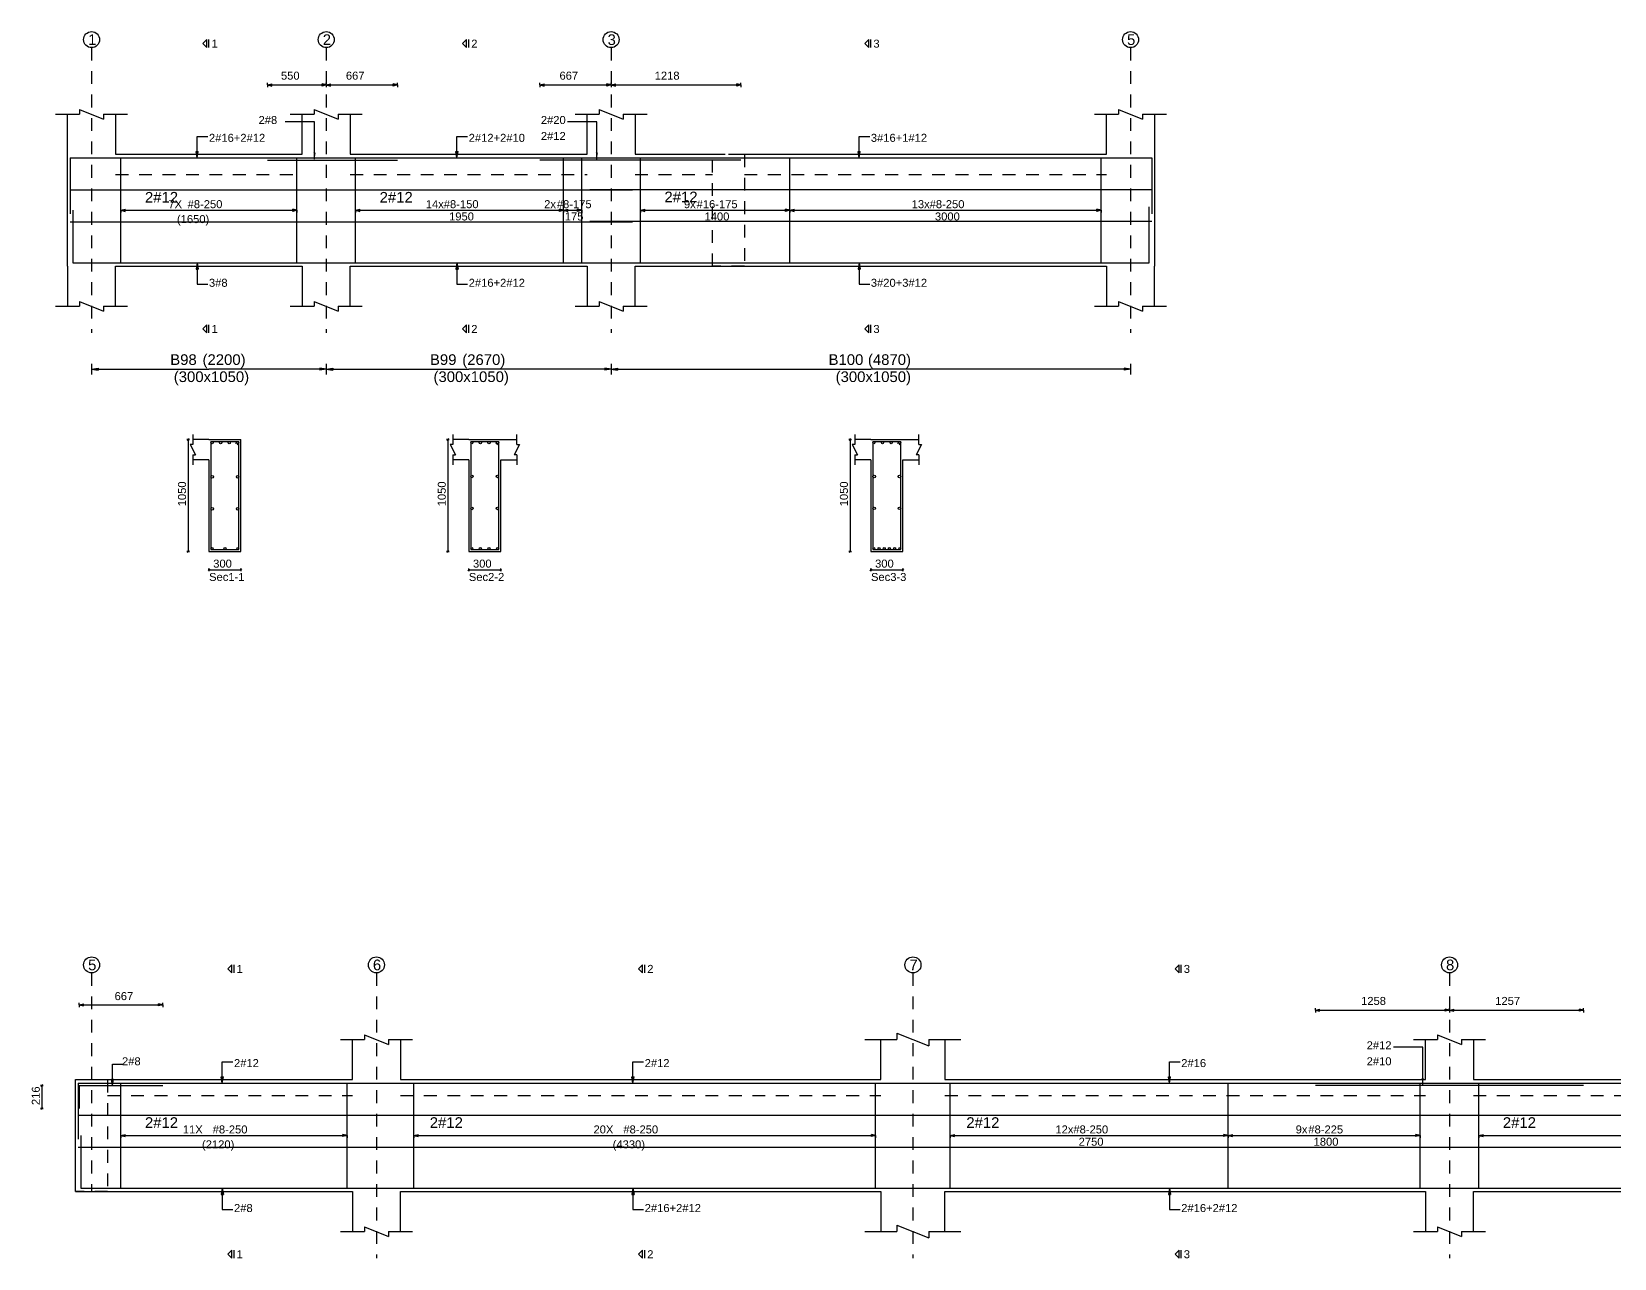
# Model space of a CAD drawing. Extents: x 0 to 98, y 3 to 248.
# Drawn here: x 39.62 to 54.46, y 123.43 to 134.93 of the extents above; entities that cross this region are included whole.
import ezdxf

# ---------------------------------------------------------------- set-up
doc = ezdxf.new("R2010")
doc.units = 0
doc.linetypes.add('ACAD_ISO02W100', pattern=[15, 12, -3])
for name, color, linetype in [('Axisline', 1, 'CONTINUOUS'), ('Axisline_Name', 2, 'CONTINUOUS'), ('Beam_bottombarlabeling', 2, 'CONTINUOUS'), ('Beam_Cross_Label', 4, 'CONTINUOUS'), ('Beam_CrossSection', 2, 'CONTINUOUS'), ('Beam_Dimensions_LS', 3, 'CONTINUOUS'), ('Beam_NameLS', 6, 'CONTINUOUS'), ('Beam_topbarsLabeling', 2, 'CONTINUOUS'), ('dim_all', 7, 'CONTINUOUS'), ('Extra_Topsteel_Labeling', 2, 'CONTINUOUS'), ('Extrabars', 7, 'CONTINUOUS'), ('Longsection', 2, 'CONTINUOUS'), ('main_botbars', 4, 'CONTINUOUS'), ('main_topbars', 4, 'CONTINUOUS'), ('SecondaryBeam', 2, 'CONTINUOUS'), ('SectionLine', 4, 'CONTINUOUS'), ('Sidefacebar', 140, 'CONTINUOUS'), ('Slabline', 253, 'CONTINUOUS'), ('span_dim', 7, 'CONTINUOUS'), ('spanline', 7, 'CONTINUOUS'), ('Stirrup_bar', 1, 'CONTINUOUS'), ('Stirrup_Dia_Spacing', 2, 'CONTINUOUS'), ('Stirrup_Length', 7, 'CONTINUOUS'), ('Stirrup_Numbers', 2, 'CONTINUOUS')]:
    doc.layers.add(name, color=color, linetype=linetype)
doc.styles.add('STRUDS_Arial', font='ARIAL.TTF', dxfattribs={"height": 0.04})

msp = doc.modelspace()

# ---------------------------------------------------------------- linework, layer by layer
at = {"layer": 'Axisline', "linetype": 'ACAD_ISO02W100', "ltscale": 0.01}
for p, q in [((40.18, 134.78), (40.18, 132.105)), ((42.38, 134.78), (42.38, 132.105)), ((45.05, 134.78), (45.05, 132.105)), ((49.92, 134.78), (49.92, 132.105)), ((40.18, 126.105), (40.18, 124.055)), ((42.85, 126.105), (42.85, 123.43)), ((47.88, 126.105), (47.88, 123.43)), ((52.91, 126.105), (52.91, 123.43))]:
    msp.add_line(p, q, dxfattribs=at)
at = {"layer": 'Axisline'}
for centre in [(40.18, 134.855), (42.38, 134.855), (45.05, 134.855), (49.92, 134.855), (40.18, 126.18), (42.85, 126.18), (47.88, 126.18), (52.91, 126.18)]:
    msp.add_circle(centre, 0.075, dxfattribs=at)
at = {"layer": 'Beam_bottombarlabeling'}
for p, q in [((41.17, 132.763), (41.16, 132.703)), ((41.16, 132.703), (41.18, 132.703)), ((41.17, 132.763), (41.17, 132.563)), ((41.17, 132.763), (41.18, 132.703)), ((43.605, 132.763), (43.595, 132.703)), ((43.595, 132.703), (43.615, 132.703)), ((43.605, 132.763), (43.605, 132.563)), ((43.605, 132.763), (43.615, 132.703)), ((47.375, 132.763), (47.365, 132.703)), ((47.365, 132.703), (47.385, 132.703)), ((47.375, 132.763), (47.375, 132.563)), ((47.375, 132.763), (47.385, 132.703)), ((41.17, 132.563), (41.27, 132.563)), ((43.605, 132.563), (43.705, 132.563)), ((47.375, 132.563), (47.475, 132.563)), ((41.405, 124.088), (41.395, 124.028)), ((41.405, 124.088), (41.405, 123.888)), ((41.405, 124.088), (41.415, 124.028)), ((45.255, 124.088), (45.245, 124.028)), ((45.255, 124.088), (45.255, 123.888)), ((45.255, 124.088), (45.265, 124.028)), ((50.285, 124.088), (50.275, 124.028)), ((50.285, 124.088), (50.285, 123.888)), ((50.285, 124.088), (50.295, 124.028)), ((41.395, 124.028), (41.415, 124.028)), ((45.245, 124.028), (45.265, 124.028)), ((50.275, 124.028), (50.295, 124.028)), ((41.405, 123.888), (41.505, 123.888)), ((45.255, 123.888), (45.355, 123.888)), ((50.285, 123.888), (50.385, 123.888))]:
    msp.add_line(p, q, dxfattribs=at)
for points in [[(41.17, 132.763), (41.16, 132.703), (41.17, 132.763), (41.18, 132.703)], [(43.605, 132.763), (43.595, 132.703), (43.605, 132.763), (43.615, 132.703)], [(47.375, 132.763), (47.365, 132.703), (47.375, 132.763), (47.385, 132.703)], [(41.405, 124.088), (41.395, 124.028), (41.405, 124.088), (41.415, 124.028)], [(45.255, 124.088), (45.245, 124.028), (45.255, 124.088), (45.265, 124.028)], [(50.285, 124.088), (50.275, 124.028), (50.285, 124.088), (50.295, 124.028)]]:
    msp.add_solid(points, dxfattribs=at)
at = {"layer": 'Beam_CrossSection'}
for p, q in [((41.13, 131.058), (41.105, 131.058)), ((41.105, 131.058), (41.155, 130.963)), ((41.13, 131.153), (41.13, 131.058)), ((41.28, 131.105), (41.13, 131.105)), ((41.28, 131.105), (41.58, 131.105)), ((41.28, 131.105), (41.28, 131.105)), ((41.58, 130.055), (41.58, 131.105)), ((41.58, 131.105), (41.58, 131.105)), ((43.565, 131.058), (43.54, 131.058)), ((43.54, 131.058), (43.59, 130.963)), ((43.565, 131.153), (43.565, 131.058)), ((43.715, 131.105), (43.565, 131.105)), ((43.715, 131.105), (44.015, 131.105)), ((43.715, 131.105), (43.715, 131.105)), ((44.015, 131.105), (44.015, 131.105)), ((44.015, 131.105), (44.165, 131.105)), ((44.19, 131.058), (44.14, 130.963)), ((44.165, 131.058), (44.165, 131.153)), ((44.165, 131.058), (44.19, 131.058)), ((47.335, 131.058), (47.31, 131.058)), ((47.31, 131.058), (47.36, 130.963)), ((47.335, 131.153), (47.335, 131.058)), ((47.485, 131.105), (47.335, 131.105)), ((47.485, 131.105), (47.785, 131.105)), ((47.485, 131.105), (47.485, 131.105)), ((47.785, 131.105), (47.785, 131.105)), ((47.785, 131.105), (47.935, 131.105)), ((47.96, 131.058), (47.91, 130.963)), ((47.935, 131.058), (47.935, 131.153)), ((47.935, 131.058), (47.96, 131.058)), ((41.13, 130.963), (41.13, 130.868)), ((41.13, 130.963), (41.155, 130.963)), ((41.28, 130.915), (41.13, 130.915)), ((41.28, 130.915), (41.28, 130.055)), ((43.565, 130.963), (43.565, 130.868)), ((43.565, 130.963), (43.59, 130.963)), ((43.715, 130.915), (43.565, 130.915)), ((43.715, 130.915), (43.715, 130.055)), ((44.015, 130.055), (44.015, 130.915)), ((44.015, 130.915), (44.165, 130.915)), ((44.165, 130.963), (44.14, 130.963)), ((44.165, 130.963), (44.165, 130.868)), ((47.335, 130.963), (47.335, 130.868)), ((47.335, 130.963), (47.36, 130.963)), ((47.485, 130.915), (47.335, 130.915)), ((47.485, 130.915), (47.485, 130.055)), ((47.785, 130.055), (47.785, 130.915)), ((47.785, 130.915), (47.935, 130.915)), ((47.935, 130.963), (47.91, 130.963)), ((47.935, 130.963), (47.935, 130.868)), ((41.28, 130.055), (41.58, 130.055)), ((43.715, 130.055), (44.015, 130.055)), ((47.485, 130.055), (47.785, 130.055))]:
    msp.add_line(p, q, dxfattribs=at)
at = {"layer": 'Beam_topbarsLabeling'}
for p, q in [((41.17, 133.747), (41.17, 133.947)), ((41.17, 133.947), (41.27, 133.947)), ((43.605, 133.747), (43.605, 133.947)), ((43.605, 133.947), (43.705, 133.947)), ((47.375, 133.747), (47.375, 133.947)), ((47.375, 133.947), (47.475, 133.947)), ((41.17, 133.747), (41.16, 133.807)), ((41.16, 133.807), (41.18, 133.807)), ((41.17, 133.747), (41.18, 133.807)), ((41.17, 133.807), (41.175, 133.807)), ((43.605, 133.747), (43.595, 133.807)), ((43.595, 133.807), (43.615, 133.807)), ((43.605, 133.747), (43.615, 133.807)), ((43.605, 133.807), (43.61, 133.807)), ((47.375, 133.747), (47.365, 133.807)), ((47.365, 133.807), (47.385, 133.807)), ((47.375, 133.747), (47.385, 133.807)), ((47.375, 133.807), (47.38, 133.807)), ((41.405, 125.072), (41.405, 125.272)), ((41.405, 125.272), (41.505, 125.272)), ((45.255, 125.072), (45.255, 125.272)), ((45.255, 125.272), (45.355, 125.272)), ((50.285, 125.072), (50.285, 125.272)), ((50.285, 125.272), (50.385, 125.272)), ((41.405, 125.072), (41.395, 125.132)), ((41.395, 125.132), (41.415, 125.132)), ((41.405, 125.072), (41.415, 125.132)), ((41.405, 125.132), (41.41, 125.132)), ((45.255, 125.072), (45.245, 125.132)), ((45.245, 125.132), (45.265, 125.132)), ((45.255, 125.072), (45.265, 125.132)), ((45.255, 125.132), (45.26, 125.132)), ((50.285, 125.072), (50.275, 125.132)), ((50.275, 125.132), (50.295, 125.132)), ((50.285, 125.072), (50.295, 125.132)), ((50.285, 125.132), (50.29, 125.132))]:
    msp.add_line(p, q, dxfattribs=at)
for points in [[(41.17, 133.747), (41.16, 133.807), (41.17, 133.747), (41.18, 133.807)], [(43.605, 133.747), (43.595, 133.807), (43.605, 133.747), (43.615, 133.807)], [(47.375, 133.747), (47.365, 133.807), (47.375, 133.747), (47.385, 133.807)], [(41.405, 125.072), (41.395, 125.132), (41.405, 125.072), (41.415, 125.132)], [(45.255, 125.072), (45.245, 125.132), (45.255, 125.072), (45.265, 125.132)], [(50.285, 125.072), (50.275, 125.132), (50.285, 125.072), (50.295, 125.132)]]:
    msp.add_solid(points, dxfattribs=at)
at = {"layer": 'dim_all'}
for p, q in [((41.83, 134.43), (41.83, 134.45)), ((41.83, 134.43), (41.83, 134.443)), ((41.83, 134.43), (41.83, 134.443)), ((41.83, 134.43), (41.87, 134.44)), ((41.83, 134.43), (41.83, 134.41)), ((41.83, 134.43), (41.87, 134.42)), ((41.83, 134.43), (41.83, 134.418)), ((41.83, 134.43), (41.83, 134.418)), ((41.83, 134.43), (43.0475, 134.43)), ((41.87, 134.42), (41.87, 134.44)), ((42.38, 134.43), (42.34, 134.44)), ((42.34, 134.42), (42.34, 134.44)), ((42.38, 134.43), (42.34, 134.44)), ((42.34, 134.42), (42.34, 134.44)), ((42.38, 134.43), (42.34, 134.42)), ((42.38, 134.43), (42.34, 134.42)), ((42.38, 134.43), (42.38, 134.45)), ((42.38, 134.43), (42.38, 134.45)), ((42.38, 134.43), (42.38, 134.45)), ((42.38, 134.43), (42.38, 134.45)), ((42.38, 134.43), (42.38, 134.443)), ((42.38, 134.43), (42.38, 134.443)), ((42.38, 134.43), (42.38, 134.443)), ((42.38, 134.43), (42.38, 134.443)), ((42.38, 134.43), (42.42, 134.44)), ((42.38, 134.43), (42.42, 134.44)), ((42.38, 134.43), (42.38, 134.41)), ((42.38, 134.43), (42.42, 134.42)), ((42.38, 134.43), (42.38, 134.41)), ((42.38, 134.43), (42.38, 134.418)), ((42.38, 134.43), (42.38, 134.418)), ((42.38, 134.43), (42.38, 134.418)), ((42.38, 134.43), (42.38, 134.418)), ((42.38, 134.43), (42.38, 134.43)), ((42.38, 134.43), (42.38, 134.41)), ((42.38, 134.43), (42.42, 134.42)), ((42.38, 134.43), (42.38, 134.41)), ((42.42, 134.42), (42.42, 134.44)), ((42.42, 134.42), (42.42, 134.44)), ((43.0475, 134.43), (43.0075, 134.44)), ((43.0075, 134.42), (43.0075, 134.44)), ((43.0475, 134.43), (43.0075, 134.42)), ((43.0475, 134.43), (43.0475, 134.45)), ((43.0475, 134.43), (43.0475, 134.443)), ((43.0475, 134.43), (43.0475, 134.443)), ((43.0475, 134.43), (43.0475, 134.41)), ((43.0475, 134.43), (43.0475, 134.418)), ((43.0475, 134.43), (43.0475, 134.418)), ((44.3825, 134.43), (44.3825, 134.45)), ((44.3825, 134.43), (44.3825, 134.45)), ((44.3825, 134.43), (44.3825, 134.443)), ((44.3825, 134.43), (44.3825, 134.443)), ((44.3825, 134.43), (44.3825, 134.443)), ((44.3825, 134.43), (44.3825, 134.443)), ((44.3825, 134.43), (44.4225, 134.44)), ((44.3825, 134.43), (44.4225, 134.44)), ((44.3825, 134.43), (44.3825, 134.41)), ((44.3825, 134.43), (44.4225, 134.42)), ((44.3825, 134.43), (44.3825, 134.418)), ((44.3825, 134.43), (44.3825, 134.418)), ((44.3825, 134.43), (46.2675, 134.43)), ((44.3825, 134.43), (44.3825, 134.41)), ((44.3825, 134.43), (44.4225, 134.42)), ((44.3825, 134.43), (44.3825, 134.418)), ((44.3825, 134.43), (44.3825, 134.418)), ((44.3825, 134.43), (46.2675, 134.43)), ((44.4225, 134.42), (44.4225, 134.44)), ((44.4225, 134.42), (44.4225, 134.44)), ((45.05, 134.43), (45.01, 134.44)), ((45.01, 134.42), (45.01, 134.44)), ((45.05, 134.43), (45.01, 134.44)), ((45.01, 134.42), (45.01, 134.44)), ((45.05, 134.43), (45.01, 134.44)), ((45.01, 134.42), (45.01, 134.44)), ((45.05, 134.43), (45.01, 134.44)), ((45.01, 134.42), (45.01, 134.44)), ((45.05, 134.43), (45.01, 134.42)), ((45.05, 134.43), (45.01, 134.42)), ((45.05, 134.43), (45.01, 134.42)), ((45.05, 134.43), (45.01, 134.42)), ((45.05, 134.43), (45.05, 134.45)), ((45.05, 134.43), (45.05, 134.45)), ((45.05, 134.43), (45.05, 134.45)), ((45.05, 134.43), (45.05, 134.45)), ((45.05, 134.43), (45.05, 134.45)), ((45.05, 134.43), (45.05, 134.45)), ((45.05, 134.43), (45.05, 134.45)), ((45.05, 134.43), (45.05, 134.45)), ((45.05, 134.43), (45.05, 134.443)), ((45.05, 134.43), (45.05, 134.443)), ((45.05, 134.43), (45.05, 134.443)), ((45.05, 134.43), (45.05, 134.443)), ((45.05, 134.43), (45.05, 134.443)), ((45.05, 134.43), (45.05, 134.443)), ((45.05, 134.43), (45.05, 134.443)), ((45.05, 134.43), (45.05, 134.443)), ((45.05, 134.43), (45.09, 134.44)), ((45.05, 134.43), (45.09, 134.44)), ((45.05, 134.43), (45.09, 134.44)), ((45.05, 134.43), (45.09, 134.44)), ((45.05, 134.43), (45.05, 134.41)), ((45.05, 134.43), (45.09, 134.42)), ((45.05, 134.43), (45.05, 134.41)), ((45.05, 134.43), (45.05, 134.418)), ((45.05, 134.43), (45.05, 134.418)), ((45.05, 134.43), (45.05, 134.418)), ((45.05, 134.43), (45.05, 134.418)), ((45.05, 134.43), (45.05, 134.43)), ((45.05, 134.43), (45.05, 134.41)), ((45.05, 134.43), (45.09, 134.42)), ((45.05, 134.43), (45.05, 134.41)), ((45.05, 134.43), (45.05, 134.41)), ((45.05, 134.43), (45.09, 134.42)), ((45.05, 134.43), (45.05, 134.41)), ((45.05, 134.43), (45.05, 134.418)), ((45.05, 134.43), (45.05, 134.418)), ((45.05, 134.43), (45.05, 134.418)), ((45.05, 134.43), (45.05, 134.418)), ((45.05, 134.43), (45.05, 134.43)), ((45.05, 134.43), (45.05, 134.41)), ((45.05, 134.43), (45.09, 134.42)), ((45.05, 134.43), (45.05, 134.41)), ((45.09, 134.42), (45.09, 134.44)), ((45.09, 134.42), (45.09, 134.44)), ((45.09, 134.42), (45.09, 134.44)), ((45.09, 134.42), (45.09, 134.44)), ((46.2675, 134.43), (46.2275, 134.44)), ((46.2275, 134.42), (46.2275, 134.44)), ((46.2675, 134.43), (46.2275, 134.44)), ((46.2275, 134.42), (46.2275, 134.44)), ((46.2675, 134.43), (46.2275, 134.42)), ((46.2675, 134.43), (46.2275, 134.42)), ((46.2675, 134.43), (46.2675, 134.45)), ((46.2675, 134.43), (46.2675, 134.45)), ((46.2675, 134.43), (46.2675, 134.443)), ((46.2675, 134.43), (46.2675, 134.443)), ((46.2675, 134.43), (46.2675, 134.443)), ((46.2675, 134.43), (46.2675, 134.443)), ((46.2675, 134.43), (46.2675, 134.41)), ((46.2675, 134.43), (46.2675, 134.418)), ((46.2675, 134.43), (46.2675, 134.418)), ((46.2675, 134.43), (46.2675, 134.41)), ((46.2675, 134.43), (46.2675, 134.418)), ((46.2675, 134.43), (46.2675, 134.418)), ((41.085, 131.105), (41.0725, 131.105)), ((41.085, 131.105), (41.0762, 131.096)), ((41.085, 131.105), (41.0939, 131.114)), ((41.085, 131.105), (41.0975, 131.105)), ((41.085, 131.105), (41.085, 130.055)), ((43.52, 131.105), (43.5075, 131.105)), ((43.52, 131.105), (43.5112, 131.096)), ((43.52, 131.105), (43.5289, 131.114)), ((43.52, 131.105), (43.5325, 131.105)), ((43.52, 131.105), (43.52, 130.055)), ((47.29, 131.105), (47.2775, 131.105)), ((47.29, 131.105), (47.2812, 131.096)), ((47.29, 131.105), (47.2989, 131.114)), ((47.29, 131.105), (47.3025, 131.105)), ((47.29, 131.105), (47.29, 130.055)), ((41.085, 130.055), (41.0725, 130.055)), ((41.085, 130.055), (41.0762, 130.046)), ((41.085, 130.055), (41.0939, 130.064)), ((41.085, 130.055), (41.0975, 130.055)), ((43.52, 130.055), (43.5075, 130.055)), ((43.52, 130.055), (43.5112, 130.046)), ((43.52, 130.055), (43.5289, 130.064)), ((43.52, 130.055), (43.5325, 130.055)), ((47.29, 130.055), (47.2775, 130.055)), ((47.29, 130.055), (47.2812, 130.046)), ((47.29, 130.055), (47.2989, 130.064)), ((47.29, 130.055), (47.3025, 130.055)), ((41.28, 129.885), (41.2712, 129.876)), ((41.28, 129.885), (41.28, 129.898)), ((41.28, 129.885), (41.2889, 129.894)), ((41.28, 129.885), (41.28, 129.873)), ((41.28, 129.885), (41.58, 129.885)), ((41.58, 129.885), (41.5712, 129.876)), ((41.58, 129.885), (41.58, 129.898)), ((41.58, 129.885), (41.5889, 129.894)), ((41.58, 129.885), (41.58, 129.873)), ((43.715, 129.885), (43.7062, 129.876)), ((43.715, 129.885), (43.715, 129.898)), ((43.715, 129.885), (43.7239, 129.894)), ((43.715, 129.885), (43.715, 129.873)), ((43.715, 129.885), (44.015, 129.885)), ((44.015, 129.885), (44.0062, 129.876)), ((44.015, 129.885), (44.015, 129.898)), ((44.015, 129.885), (44.0238, 129.894)), ((44.015, 129.885), (44.015, 129.873)), ((47.485, 129.885), (47.4762, 129.876)), ((47.485, 129.885), (47.485, 129.898)), ((47.485, 129.885), (47.4939, 129.894)), ((47.485, 129.885), (47.485, 129.873)), ((47.485, 129.885), (47.785, 129.885)), ((47.785, 129.885), (47.7762, 129.876)), ((47.785, 129.885), (47.785, 129.898)), ((47.785, 129.885), (47.7938, 129.894)), ((47.785, 129.885), (47.785, 129.873)), ((40.063, 125.805), (40.063, 125.825)), ((40.8475, 125.805), (40.8475, 125.825)), ((40.063, 125.805), (40.063, 125.818)), ((40.063, 125.805), (40.063, 125.818)), ((40.063, 125.805), (40.103, 125.815)), ((40.063, 125.805), (40.063, 125.785)), ((40.063, 125.805), (40.103, 125.795)), ((40.063, 125.805), (40.063, 125.793)), ((40.063, 125.805), (40.063, 125.793)), ((40.063, 125.805), (40.8475, 125.805)), ((40.103, 125.795), (40.103, 125.815)), ((40.8475, 125.805), (40.8075, 125.815)), ((40.8075, 125.795), (40.8075, 125.815)), ((40.8475, 125.805), (40.8075, 125.795)), ((40.8475, 125.805), (40.8475, 125.818)), ((40.8475, 125.805), (40.8475, 125.818)), ((40.8475, 125.805), (40.8475, 125.785)), ((40.8475, 125.805), (40.8475, 125.793)), ((40.8475, 125.805), (40.8475, 125.793)), ((51.6525, 125.755), (51.6525, 125.775)), ((51.6525, 125.755), (51.6525, 125.775)), ((51.6525, 125.755), (51.6525, 125.768)), ((51.6525, 125.755), (51.6525, 125.768)), ((51.6525, 125.755), (51.6525, 125.768)), ((51.6525, 125.755), (51.6525, 125.768)), ((51.6525, 125.755), (51.6925, 125.765)), ((51.6525, 125.755), (51.6925, 125.765)), ((51.6525, 125.755), (51.6525, 125.735)), ((51.6525, 125.755), (51.6925, 125.745)), ((51.6525, 125.755), (51.6525, 125.743)), ((51.6525, 125.755), (51.6525, 125.743)), ((51.6525, 125.755), (54.1675, 125.755)), ((51.6525, 125.755), (51.6525, 125.735)), ((51.6525, 125.755), (51.6925, 125.745)), ((51.6525, 125.755), (51.6525, 125.743)), ((51.6525, 125.755), (51.6525, 125.743)), ((51.6525, 125.755), (54.1675, 125.755)), ((51.6925, 125.745), (51.6925, 125.765)), ((51.6925, 125.745), (51.6925, 125.765)), ((52.91, 125.755), (52.87, 125.765)), ((52.87, 125.745), (52.87, 125.765)), ((52.91, 125.755), (52.87, 125.765)), ((52.87, 125.745), (52.87, 125.765)), ((52.91, 125.755), (52.87, 125.765)), ((52.87, 125.745), (52.87, 125.765)), ((52.91, 125.755), (52.87, 125.765)), ((52.87, 125.745), (52.87, 125.765)), ((52.91, 125.755), (52.87, 125.745)), ((52.91, 125.755), (52.87, 125.745)), ((52.91, 125.755), (52.87, 125.745)), ((52.91, 125.755), (52.87, 125.745)), ((52.91, 125.755), (52.91, 125.775)), ((52.91, 125.755), (52.91, 125.775)), ((52.91, 125.755), (52.91, 125.775)), ((52.91, 125.755), (52.91, 125.775)), ((52.91, 125.755), (52.91, 125.775)), ((52.91, 125.755), (52.91, 125.775)), ((52.91, 125.755), (52.91, 125.775)), ((52.91, 125.755), (52.91, 125.775)), ((52.91, 125.755), (52.91, 125.768)), ((52.91, 125.755), (52.91, 125.768)), ((52.91, 125.755), (52.91, 125.768)), ((52.91, 125.755), (52.91, 125.768)), ((52.91, 125.755), (52.91, 125.768)), ((52.91, 125.755), (52.91, 125.768)), ((52.91, 125.755), (52.91, 125.768)), ((52.91, 125.755), (52.91, 125.768)), ((52.91, 125.755), (52.95, 125.765)), ((52.91, 125.755), (52.95, 125.765)), ((52.91, 125.755), (52.95, 125.765)), ((52.91, 125.755), (52.95, 125.765)), ((52.91, 125.755), (52.91, 125.735)), ((52.91, 125.755), (52.95, 125.745)), ((52.91, 125.755), (52.91, 125.735)), ((52.91, 125.755), (52.91, 125.743)), ((52.91, 125.755), (52.91, 125.743)), ((52.91, 125.755), (52.91, 125.743)), ((52.91, 125.755), (52.91, 125.743)), ((52.91, 125.755), (52.91, 125.755)), ((52.91, 125.755), (52.91, 125.735)), ((52.91, 125.755), (52.95, 125.745)), ((52.91, 125.755), (52.91, 125.735)), ((52.91, 125.755), (52.91, 125.735)), ((52.91, 125.755), (52.95, 125.745)), ((52.91, 125.755), (52.91, 125.735)), ((52.91, 125.755), (52.91, 125.743)), ((52.91, 125.755), (52.91, 125.743)), ((52.91, 125.755), (52.91, 125.743)), ((52.91, 125.755), (52.91, 125.743)), ((52.91, 125.755), (52.91, 125.755)), ((52.91, 125.755), (52.91, 125.735)), ((52.91, 125.755), (52.95, 125.745)), ((52.91, 125.755), (52.91, 125.735)), ((52.95, 125.745), (52.95, 125.765)), ((52.95, 125.745), (52.95, 125.765)), ((52.95, 125.745), (52.95, 125.765)), ((52.95, 125.745), (52.95, 125.765)), ((54.1675, 125.755), (54.1275, 125.765)), ((54.1275, 125.745), (54.1275, 125.765)), ((54.1675, 125.755), (54.1275, 125.765)), ((54.1275, 125.745), (54.1275, 125.765)), ((54.1675, 125.755), (54.1275, 125.745)), ((54.1675, 125.755), (54.1275, 125.745)), ((54.1675, 125.755), (54.1675, 125.775)), ((54.1675, 125.755), (54.1675, 125.775)), ((54.1675, 125.755), (54.1675, 125.768)), ((54.1675, 125.755), (54.1675, 125.768)), ((54.1675, 125.755), (54.1675, 125.768)), ((54.1675, 125.755), (54.1675, 125.768)), ((54.1675, 125.755), (54.1675, 125.735)), ((54.1675, 125.755), (54.1675, 125.743)), ((54.1675, 125.755), (54.1675, 125.743)), ((54.1675, 125.755), (54.1675, 125.735)), ((54.1675, 125.755), (54.1675, 125.743)), ((54.1675, 125.755), (54.1675, 125.743)), ((39.714, 125.05), (39.7015, 125.05)), ((39.714, 125.05), (39.7015, 125.05)), ((39.714, 125.05), (39.7052, 125.041)), ((39.714, 125.05), (39.7052, 125.041)), ((39.714, 125.05), (39.7229, 125.058)), ((39.714, 125.05), (39.7229, 125.058)), ((39.714, 125.05), (39.7265, 125.05)), ((39.714, 125.05), (39.714, 124.833)), ((39.714, 125.05), (39.7265, 125.05)), ((39.714, 125.05), (39.714, 124.833)), ((39.714, 124.833), (39.7015, 124.833)), ((39.714, 124.833), (39.7015, 124.833)), ((39.714, 124.833), (39.7052, 124.824)), ((39.714, 124.833), (39.7052, 124.824)), ((39.714, 124.833), (39.7229, 124.842)), ((39.714, 124.833), (39.7229, 124.842)), ((39.714, 124.833), (39.7265, 124.833)), ((39.714, 124.833), (39.7265, 124.833))]:
    msp.add_line(p, q, dxfattribs=at)
for points in [[(41.83, 134.43), (41.87, 134.44), (41.83, 134.43), (41.87, 134.42)], [(42.38, 134.43), (42.34, 134.44), (42.38, 134.43), (42.34, 134.42)], [(42.38, 134.43), (42.34, 134.44), (42.38, 134.43), (42.34, 134.42)], [(42.38, 134.43), (42.42, 134.44), (42.38, 134.43), (42.42, 134.42)], [(42.38, 134.43), (42.42, 134.44), (42.38, 134.43), (42.42, 134.42)], [(43.0475, 134.43), (43.0075, 134.44), (43.0475, 134.43), (43.0075, 134.42)], [(44.3825, 134.43), (44.4225, 134.44), (44.3825, 134.43), (44.4225, 134.42)], [(44.3825, 134.43), (44.4225, 134.44), (44.3825, 134.43), (44.4225, 134.42)], [(45.05, 134.43), (45.01, 134.44), (45.05, 134.43), (45.01, 134.42)], [(45.05, 134.43), (45.01, 134.44), (45.05, 134.43), (45.01, 134.42)], [(45.05, 134.43), (45.01, 134.44), (45.05, 134.43), (45.01, 134.42)], [(45.05, 134.43), (45.01, 134.44), (45.05, 134.43), (45.01, 134.42)], [(45.05, 134.43), (45.09, 134.44), (45.05, 134.43), (45.09, 134.42)], [(45.05, 134.43), (45.09, 134.44), (45.05, 134.43), (45.09, 134.42)], [(45.05, 134.43), (45.09, 134.44), (45.05, 134.43), (45.09, 134.42)], [(45.05, 134.43), (45.09, 134.44), (45.05, 134.43), (45.09, 134.42)], [(46.2675, 134.43), (46.2275, 134.44), (46.2675, 134.43), (46.2275, 134.42)], [(46.2675, 134.43), (46.2275, 134.44), (46.2675, 134.43), (46.2275, 134.42)], [(40.063, 125.805), (40.103, 125.815), (40.063, 125.805), (40.103, 125.795)], [(40.8475, 125.805), (40.8075, 125.815), (40.8475, 125.805), (40.8075, 125.795)], [(51.6525, 125.755), (51.6925, 125.765), (51.6525, 125.755), (51.6925, 125.745)], [(51.6525, 125.755), (51.6925, 125.765), (51.6525, 125.755), (51.6925, 125.745)], [(52.91, 125.755), (52.87, 125.765), (52.91, 125.755), (52.87, 125.745)], [(52.91, 125.755), (52.87, 125.765), (52.91, 125.755), (52.87, 125.745)], [(52.91, 125.755), (52.87, 125.765), (52.91, 125.755), (52.87, 125.745)], [(52.91, 125.755), (52.87, 125.765), (52.91, 125.755), (52.87, 125.745)], [(52.91, 125.755), (52.95, 125.765), (52.91, 125.755), (52.95, 125.745)], [(52.91, 125.755), (52.95, 125.765), (52.91, 125.755), (52.95, 125.745)], [(52.91, 125.755), (52.95, 125.765), (52.91, 125.755), (52.95, 125.745)], [(52.91, 125.755), (52.95, 125.765), (52.91, 125.755), (52.95, 125.745)], [(54.1675, 125.755), (54.1275, 125.765), (54.1675, 125.755), (54.1275, 125.745)], [(54.1675, 125.755), (54.1275, 125.765), (54.1675, 125.755), (54.1275, 125.745)]]:
    msp.add_solid(points, dxfattribs=at)
at = {"layer": 'Extra_Topsteel_Labeling'}
for p, q in [((42.27, 134.084), (41.995, 134.084)), ((42.27, 133.734), (42.27, 134.084)), ((44.9165, 134.084), (44.6415, 134.084)), ((44.9165, 133.734), (44.9165, 134.084)), ((52.6585, 125.409), (52.3835, 125.409)), ((52.6585, 125.059), (52.6585, 125.409)), ((40.375, 125.049), (40.375, 125.249)), ((40.375, 125.249), (40.475, 125.249)), ((40.375, 125.049), (40.365, 125.109)), ((40.365, 125.109), (40.385, 125.109)), ((40.375, 125.049), (40.385, 125.109)), ((40.375, 125.109), (40.38, 125.109))]:
    msp.add_line(p, q, dxfattribs=at)
for points in [[(42.27, 133.734), (42.26, 133.794), (42.27, 133.734), (42.28, 133.794)], [(44.9165, 133.734), (44.9065, 133.794), (44.9165, 133.734), (44.9265, 133.794)], [(40.375, 125.049), (40.365, 125.109), (40.375, 125.049), (40.385, 125.109)], [(52.6585, 125.059), (52.6485, 125.119), (52.6585, 125.059), (52.6685, 125.119)]]:
    msp.add_solid(points, dxfattribs=at)
at = {"layer": 'Extrabars'}
for p, q in [((43.0475, 133.723), (41.83, 133.723)), ((46.2675, 133.725), (44.3825, 133.725)), ((46.2675, 133.725), (44.3825, 133.725)), ((40.063, 125.05), (40.063, 124.833)), ((40.063, 125.05), (40.8475, 125.05)), ((54.1675, 125.048), (51.6525, 125.048)), ((54.1675, 125.048), (51.6525, 125.048))]:
    msp.add_line(p, q, dxfattribs=at)
at = {"layer": 'Longsection'}
for p, q in [((39.8425, 134.155), (39.955, 134.155)), ((39.8425, 134.155), (40.0675, 134.155)), ((39.955, 133.78), (39.955, 134.155)), ((40.0675, 134.2), (40.0675, 134.155)), ((40.0675, 134.2), (40.2925, 134.11)), ((40.2925, 134.155), (40.2925, 134.11)), ((40.2925, 134.155), (40.5175, 134.155)), ((40.405, 134.155), (40.405, 133.78)), ((42.0425, 134.155), (42.155, 134.155)), ((42.0425, 134.155), (42.2675, 134.155)), ((42.155, 133.78), (42.155, 134.155)), ((42.2675, 134.2), (42.2675, 134.155)), ((42.2675, 134.2), (42.4925, 134.11)), ((42.4925, 134.155), (42.4925, 134.11)), ((42.4925, 134.155), (42.7175, 134.155)), ((42.605, 134.155), (42.605, 133.78)), ((44.7125, 134.155), (44.825, 134.155)), ((44.7125, 134.155), (44.9375, 134.155)), ((44.825, 133.78), (44.825, 134.155)), ((44.9375, 134.2), (44.9375, 134.155)), ((44.9375, 134.2), (45.1625, 134.11)), ((45.1625, 134.155), (45.1625, 134.11)), ((45.1625, 134.155), (45.3875, 134.155)), ((45.275, 134.155), (45.275, 133.78)), ((49.5825, 134.155), (49.695, 134.155)), ((49.5825, 134.155), (49.8075, 134.155)), ((49.695, 133.78), (49.695, 134.155)), ((49.8075, 134.2), (49.8075, 134.155)), ((49.8075, 134.2), (50.0325, 134.11)), ((50.0325, 134.155), (50.0325, 134.11)), ((50.0325, 134.155), (50.2575, 134.155)), ((50.145, 134.155), (50.145, 133.78)), ((39.955, 132.73), (39.955, 133.78)), ((40.18, 133.78), (40.18, 133.78)), ((40.405, 133.78), (42.155, 133.78)), ((42.605, 133.78), (44.825, 133.78)), ((45.275, 133.78), (46, 133.78)), ((46.15, 133.78), (49.695, 133.78)), ((50.145, 133.78), (50.145, 132.73)), ((39.955, 132.73), (39.955, 132.355)), ((40.405, 132.355), (40.405, 132.73)), ((40.405, 132.73), (42.155, 132.73)), ((42.155, 132.73), (42.155, 132.355)), ((42.605, 132.355), (42.605, 132.73)), ((42.605, 132.73), (44.825, 132.73)), ((44.825, 132.73), (44.825, 132.355)), ((45.275, 132.355), (45.275, 132.73)), ((45.275, 132.73), (46, 132.73)), ((46, 132.73), (49.695, 132.73)), ((49.695, 132.73), (49.695, 132.355)), ((50.145, 132.355), (50.145, 132.73)), ((39.8425, 132.355), (39.955, 132.355)), ((39.8425, 132.355), (40.0675, 132.355)), ((40.0675, 132.4), (40.0675, 132.355)), ((40.0675, 132.4), (40.2925, 132.31)), ((40.2925, 132.355), (40.2925, 132.31)), ((40.2925, 132.355), (40.5175, 132.355)), ((42.0425, 132.355), (42.155, 132.355)), ((42.0425, 132.355), (42.2675, 132.355)), ((42.2675, 132.4), (42.2675, 132.355)), ((42.2675, 132.4), (42.4925, 132.31)), ((42.4925, 132.355), (42.4925, 132.31)), ((42.4925, 132.355), (42.7175, 132.355)), ((44.7125, 132.355), (44.825, 132.355)), ((44.7125, 132.355), (44.9375, 132.355)), ((44.9375, 132.4), (44.9375, 132.355)), ((44.9375, 132.4), (45.1625, 132.31)), ((45.1625, 132.355), (45.1625, 132.31)), ((45.1625, 132.355), (45.3875, 132.355)), ((49.5825, 132.355), (49.695, 132.355)), ((49.5825, 132.355), (49.8075, 132.355)), ((49.8075, 132.4), (49.8075, 132.355)), ((49.8075, 132.4), (50.0325, 132.31)), ((50.0325, 132.355), (50.0325, 132.31)), ((50.0325, 132.355), (50.2575, 132.355)), ((47.73, 125.54), (47.73, 125.48)), ((47.73, 125.54), (48.03, 125.42)), ((42.5125, 125.48), (42.625, 125.48)), ((42.5125, 125.48), (42.7375, 125.48)), ((42.625, 125.105), (42.625, 125.48)), ((42.7375, 125.525), (42.7375, 125.48)), ((42.7375, 125.525), (42.9625, 125.435)), ((42.9625, 125.48), (42.9625, 125.435)), ((42.9625, 125.48), (43.1875, 125.48)), ((43.075, 125.48), (43.075, 125.105)), ((47.43, 125.48), (47.58, 125.48)), ((47.43, 125.48), (47.73, 125.48)), ((47.58, 125.105), (47.58, 125.48)), ((48.03, 125.48), (48.03, 125.42)), ((48.03, 125.48), (48.33, 125.48)), ((48.18, 125.48), (48.18, 125.105)), ((52.5725, 125.48), (52.685, 125.48)), ((52.5725, 125.48), (52.7975, 125.48)), ((52.685, 125.105), (52.685, 125.48)), ((52.7975, 125.525), (52.7975, 125.48)), ((52.7975, 125.525), (53.0225, 125.435)), ((53.0225, 125.48), (53.0225, 125.435)), ((53.0225, 125.48), (53.2475, 125.48)), ((53.135, 125.48), (53.135, 125.105)), ((40.03, 124.055), (40.03, 125.105)), ((40.03, 125.105), (40.33, 125.105)), ((40.03, 125.105), (40.03, 125.105)), ((40.18, 125.105), (40.18, 125.105)), ((40.18, 125.105), (40.18, 125.105)), ((40.18, 125.105), (42.625, 125.105)), ((43.075, 125.105), (47.58, 125.105)), ((48.18, 125.105), (52.685, 125.105)), ((53.135, 125.105), (57.715, 125.105)), ((40.03, 124.055), (42.625, 124.055)), ((42.625, 124.055), (42.625, 123.68)), ((43.075, 123.68), (43.075, 124.055)), ((43.075, 124.055), (47.58, 124.055)), ((47.58, 124.055), (47.58, 123.68)), ((48.18, 123.68), (48.18, 124.055)), ((48.18, 124.055), (52.685, 124.055)), ((52.685, 124.055), (52.685, 123.68)), ((53.135, 123.68), (53.135, 124.055)), ((53.135, 124.055), (57.715, 124.055)), ((42.5125, 123.68), (42.625, 123.68)), ((42.5125, 123.68), (42.7375, 123.68)), ((42.7375, 123.725), (42.7375, 123.68)), ((42.7375, 123.725), (42.9625, 123.635)), ((42.9625, 123.68), (42.9625, 123.635)), ((42.9625, 123.68), (43.1875, 123.68)), ((47.43, 123.68), (47.58, 123.68)), ((47.43, 123.68), (47.73, 123.68)), ((47.73, 123.74), (47.73, 123.68)), ((47.73, 123.74), (48.03, 123.62)), ((48.03, 123.68), (48.03, 123.62)), ((48.03, 123.68), (48.33, 123.68)), ((52.5725, 123.68), (52.685, 123.68)), ((52.5725, 123.68), (52.7975, 123.68)), ((52.7975, 123.725), (52.7975, 123.68)), ((52.7975, 123.725), (53.0225, 123.635)), ((53.0225, 123.68), (53.0225, 123.635)), ((53.0225, 123.68), (53.2475, 123.68))]:
    msp.add_line(p, q, dxfattribs=at)
at = {"layer": 'main_botbars'}
for p, q in [((39.98, 133.747), (39.98, 133.222)), ((39.98, 133.747), (42.58, 133.747)), ((42.18, 133.747), (45.25, 133.747)), ((44.85, 133.747), (50.12, 133.747)), ((50.12, 133.747), (50.12, 133.222)), ((40.005, 133.255), (40.005, 132.763)), ((50.095, 132.763), (50.095, 133.288)), ((40.005, 132.763), (42.555, 132.763)), ((42.205, 132.763), (42.205, 132.763)), ((42.205, 132.763), (45.225, 132.763)), ((42.555, 132.763), (42.555, 132.763)), ((44.875, 132.763), (50.095, 132.763)), ((40.055, 125.072), (40.055, 124.547)), ((40.055, 125.072), (43.05, 125.072)), ((42.65, 125.072), (48.155, 125.072)), ((47.605, 125.072), (53.11, 125.072)), ((52.71, 125.072), (58.14, 125.072)), ((40.08, 124.58), (40.08, 124.088)), ((40.08, 124.088), (43.025, 124.088)), ((42.675, 124.088), (42.675, 124.088)), ((42.675, 124.088), (48.13, 124.088)), ((43.025, 124.088), (43.025, 124.088)), ((47.63, 124.088), (47.63, 124.088)), ((47.63, 124.088), (53.085, 124.088)), ((52.735, 124.088), (52.735, 124.088)), ((52.735, 124.088), (58.115, 124.088))]:
    msp.add_line(p, q, dxfattribs=at)
for centre in [(41.3088, 130.084), (41.43, 130.084), (41.5513, 130.084), (43.7438, 130.084), (43.8246, 130.084), (43.9054, 130.084), (43.9862, 130.084), (47.5138, 130.084), (47.5623, 130.084), (47.6108, 130.084), (47.6592, 130.084), (47.7077, 130.084), (47.7562, 130.084)]:
    msp.add_circle(centre, 0.01, dxfattribs=at)
at = {"layer": 'main_topbars'}
for centre in [(41.3088, 131.076), (41.3896, 131.076), (41.4704, 131.076), (41.5513, 131.076), (43.7438, 131.076), (43.8246, 131.076), (43.9054, 131.076), (43.9862, 131.076), (47.5138, 131.076), (47.5946, 131.076), (47.6754, 131.076), (47.7562, 131.076)]:
    msp.add_circle(centre, 0.01, dxfattribs=at)
at = {"layer": 'SecondaryBeam', "linetype": 'ACAD_ISO02W100', "ltscale": 0.01}
for p, q in [((46, 133.78), (46.3, 133.78)), ((46, 132.73), (46, 133.78)), ((46.3, 133.78), (46.3, 132.73)), ((46.3, 132.73), (46, 132.73)), ((40.03, 125.105), (40.33, 125.105)), ((40.03, 124.055), (40.03, 125.105)), ((40.33, 125.105), (40.33, 124.055)), ((40.33, 124.055), (40.03, 124.055))]:
    msp.add_line(p, q, dxfattribs=at)
at = {"layer": 'SectionLine'}
for p, q in [((41.26, 134.855), (41.2225, 134.818)), ((41.26, 134.78), (41.2225, 134.818)), ((41.26, 134.78), (41.26, 134.855)), ((41.28, 134.78), (41.28, 134.855)), ((43.695, 134.855), (43.6575, 134.818)), ((43.695, 134.78), (43.6575, 134.818)), ((43.695, 134.78), (43.695, 134.855)), ((43.715, 134.78), (43.715, 134.855)), ((47.465, 134.855), (47.4275, 134.818)), ((47.465, 134.78), (47.4275, 134.818)), ((47.465, 134.78), (47.465, 134.855)), ((47.485, 134.78), (47.485, 134.855)), ((41.26, 132.18), (41.2225, 132.143)), ((41.26, 132.105), (41.2225, 132.143)), ((41.26, 132.105), (41.26, 132.18)), ((41.28, 132.105), (41.28, 132.18)), ((43.695, 132.18), (43.6575, 132.143)), ((43.695, 132.105), (43.6575, 132.143)), ((43.695, 132.105), (43.695, 132.18)), ((43.715, 132.105), (43.715, 132.18)), ((47.465, 132.18), (47.4275, 132.143)), ((47.465, 132.105), (47.4275, 132.143)), ((47.465, 132.105), (47.465, 132.18)), ((47.485, 132.105), (47.485, 132.18)), ((41.495, 126.18), (41.4575, 126.143)), ((41.495, 126.105), (41.4575, 126.143)), ((41.495, 126.105), (41.495, 126.18)), ((41.515, 126.105), (41.515, 126.18)), ((45.345, 126.18), (45.3075, 126.143)), ((45.345, 126.105), (45.3075, 126.143)), ((45.345, 126.105), (45.345, 126.18)), ((45.365, 126.105), (45.365, 126.18)), ((50.375, 126.18), (50.3375, 126.143)), ((50.375, 126.105), (50.3375, 126.143)), ((50.375, 126.105), (50.375, 126.18)), ((50.395, 126.105), (50.395, 126.18)), ((41.495, 123.505), (41.4575, 123.468)), ((41.495, 123.43), (41.4575, 123.468)), ((41.495, 123.43), (41.495, 123.505)), ((41.515, 123.43), (41.515, 123.505)), ((45.345, 123.505), (45.3075, 123.468)), ((45.345, 123.43), (45.3075, 123.468)), ((45.345, 123.43), (45.345, 123.505)), ((45.365, 123.43), (45.365, 123.505)), ((50.375, 123.505), (50.3375, 123.468)), ((50.375, 123.43), (50.3375, 123.468)), ((50.375, 123.43), (50.375, 123.505)), ((50.395, 123.43), (50.395, 123.505))]:
    msp.add_line(p, q, dxfattribs=at)
at = {"layer": 'Sidefacebar'}
for p, q in [((39.98, 133.447), (42.58, 133.447)), ((42.18, 133.447), (45.25, 133.447)), ((44.85, 133.45), (50.12, 133.45)), ((39.98, 133.147), (42.58, 133.147)), ((42.18, 133.147), (45.25, 133.147)), ((44.85, 133.152), (50.12, 133.152)), ((40.055, 124.772), (43.05, 124.772)), ((42.65, 124.772), (48.155, 124.772)), ((47.605, 124.772), (53.11, 124.772)), ((52.71, 124.772), (58.14, 124.772)), ((40.055, 124.472), (43.05, 124.472)), ((42.65, 124.472), (48.155, 124.472)), ((47.605, 124.472), (53.11, 124.472)), ((52.71, 124.472), (58.14, 124.472))]:
    msp.add_line(p, q, dxfattribs=at)
for centre in [(41.311, 130.756), (41.549, 130.756), (43.746, 130.76), (43.984, 130.76), (47.516, 130.759), (47.754, 130.759), (41.311, 130.456), (41.549, 130.456), (43.746, 130.46), (43.984, 130.46), (47.516, 130.461), (47.754, 130.461)]:
    msp.add_circle(centre, 0.012, dxfattribs=at)
at = {"layer": 'Slabline', "linetype": 'ACAD_ISO02W100', "ltscale": 0.01}
for p, q in [((40.405, 133.59), (42.155, 133.59)), ((42.605, 133.59), (44.825, 133.59)), ((45.275, 133.59), (46, 133.59)), ((46.3, 133.59), (49.695, 133.59)), ((40.33, 124.955), (42.625, 124.955)), ((43.075, 124.955), (47.58, 124.955)), ((48.18, 124.955), (52.685, 124.955)), ((53.135, 124.955), (57.715, 124.955))]:
    msp.add_line(p, q, dxfattribs=at)
at = {"layer": 'spanline'}
for p, q in [((40.18, 131.815), (40.18, 131.715)), ((40.18, 131.765), (40.24, 131.775)), ((40.18, 131.765), (41.28, 131.765)), ((40.18, 131.765), (40.24, 131.755)), ((40.24, 131.775), (40.24, 131.755)), ((42.38, 131.765), (41.28, 131.765)), ((42.38, 131.765), (42.32, 131.775)), ((42.32, 131.775), (42.32, 131.755)), ((42.38, 131.765), (42.32, 131.755)), ((42.38, 131.815), (42.38, 131.715)), ((42.38, 131.815), (42.38, 131.715)), ((42.38, 131.765), (42.44, 131.775)), ((42.38, 131.765), (43.715, 131.765)), ((42.38, 131.765), (42.44, 131.755)), ((42.44, 131.775), (42.44, 131.755)), ((45.05, 131.765), (43.715, 131.765)), ((45.05, 131.765), (44.99, 131.775)), ((44.99, 131.775), (44.99, 131.755)), ((45.05, 131.765), (44.99, 131.755)), ((45.05, 131.815), (45.05, 131.715)), ((45.05, 131.815), (45.05, 131.715)), ((45.05, 131.765), (45.11, 131.775)), ((45.05, 131.765), (47.485, 131.765)), ((45.05, 131.765), (45.11, 131.755)), ((45.11, 131.775), (45.11, 131.755)), ((49.92, 131.765), (47.485, 131.765)), ((49.92, 131.765), (49.86, 131.775)), ((49.86, 131.775), (49.86, 131.755)), ((49.92, 131.765), (49.86, 131.755)), ((49.92, 131.815), (49.92, 131.715))]:
    msp.add_line(p, q, dxfattribs=at)
for points in [[(40.18, 131.765), (40.24, 131.775), (40.18, 131.765), (40.24, 131.755)], [(42.38, 131.765), (42.32, 131.775), (42.38, 131.765), (42.32, 131.755)], [(42.38, 131.765), (42.44, 131.775), (42.38, 131.765), (42.44, 131.755)], [(45.05, 131.765), (44.99, 131.775), (45.05, 131.765), (44.99, 131.755)], [(45.05, 131.765), (45.11, 131.775), (45.05, 131.765), (45.11, 131.755)], [(49.92, 131.765), (49.86, 131.775), (49.92, 131.765), (49.86, 131.755)]]:
    msp.add_solid(points, dxfattribs=at)
at = {"layer": 'Stirrup_bar'}
for p, q in [((40.455, 132.763), (40.455, 133.747)), ((42.105, 132.763), (42.105, 133.747)), ((42.655, 132.763), (42.655, 133.747)), ((44.605, 132.763), (44.605, 133.747)), ((44.775, 132.763), (44.775, 133.747)), ((45.325, 132.763), (45.325, 133.747)), ((46.725, 132.763), (46.725, 133.747)), ((49.645, 132.763), (49.645, 133.747)), ((44.605, 133.255), (44.625, 133.255)), ((44.775, 133.255), (44.755, 133.255)), ((41.2988, 131.086), (41.2988, 130.074)), ((41.2988, 131.086), (41.5613, 131.086)), ((41.5442, 131.083), (41.53, 131.069)), ((41.5583, 131.069), (41.5442, 131.055)), ((41.5613, 130.074), (41.5613, 131.086)), ((43.7338, 131.086), (43.7338, 130.074)), ((43.7338, 131.086), (43.9963, 131.086)), ((43.9792, 131.083), (43.965, 131.069)), ((43.9933, 131.069), (43.9792, 131.055)), ((43.9963, 130.074), (43.9963, 131.086)), ((47.5038, 131.086), (47.5038, 130.074)), ((47.5038, 131.086), (47.7663, 131.086)), ((47.7492, 131.083), (47.735, 131.069)), ((47.7633, 131.069), (47.7492, 131.055)), ((47.7663, 130.074), (47.7663, 131.086)), ((41.2988, 130.074), (41.5613, 130.074)), ((43.7338, 130.074), (43.9963, 130.074)), ((47.5038, 130.074), (47.7663, 130.074)), ((40.455, 124.088), (40.455, 125.072)), ((42.575, 124.088), (42.575, 125.072)), ((43.2, 124.088), (43.2, 125.072)), ((47.53, 124.088), (47.53, 125.072)), ((48.23, 124.088), (48.23, 125.072)), ((50.835, 124.088), (50.835, 125.072)), ((52.635, 124.088), (52.635, 125.072)), ((53.185, 124.088), (53.185, 125.072))]:
    msp.add_line(p, q, dxfattribs=at)
at = {"layer": 'Stirrup_Length'}
for p, q in [((40.455, 133.255), (40.455, 133.275)), ((40.455, 133.255), (40.495, 133.265)), ((40.455, 133.255), (42.105, 133.255)), ((40.455, 133.255), (40.455, 133.235)), ((40.455, 133.255), (40.495, 133.245)), ((40.495, 133.245), (40.495, 133.265)), ((42.105, 133.255), (42.065, 133.265)), ((42.065, 133.245), (42.065, 133.265)), ((42.105, 133.255), (42.065, 133.245)), ((42.105, 133.255), (42.105, 133.275)), ((42.105, 133.255), (42.105, 133.235)), ((42.655, 133.255), (42.655, 133.275)), ((42.655, 133.255), (42.695, 133.265)), ((42.655, 133.255), (44.775, 133.255)), ((42.655, 133.255), (42.655, 133.235)), ((42.655, 133.255), (42.695, 133.245)), ((42.695, 133.245), (42.695, 133.265)), ((44.605, 133.255), (44.565, 133.265)), ((44.565, 133.245), (44.565, 133.265)), ((44.605, 133.255), (44.565, 133.245)), ((44.605, 133.255), (44.605, 133.275)), ((44.605, 133.255), (44.605, 133.275)), ((44.605, 133.255), (44.645, 133.265)), ((44.605, 133.255), (44.605, 133.235)), ((44.605, 133.255), (44.645, 133.245)), ((44.605, 133.255), (44.605, 133.235)), ((44.645, 133.245), (44.645, 133.265)), ((44.775, 133.255), (44.735, 133.265)), ((44.735, 133.245), (44.735, 133.265)), ((44.775, 133.255), (44.735, 133.245)), ((44.775, 133.255), (44.775, 133.275)), ((44.775, 133.255), (44.775, 133.235)), ((45.325, 133.255), (45.325, 133.275)), ((45.325, 133.255), (45.365, 133.265)), ((45.325, 133.255), (49.645, 133.255)), ((45.325, 133.255), (45.325, 133.235)), ((45.325, 133.255), (45.365, 133.245)), ((45.365, 133.245), (45.365, 133.265)), ((46.725, 133.255), (46.685, 133.265)), ((46.685, 133.245), (46.685, 133.265)), ((46.725, 133.255), (46.685, 133.245)), ((46.725, 133.255), (46.725, 133.275)), ((46.725, 133.255), (46.725, 133.275)), ((46.725, 133.255), (46.765, 133.265)), ((46.725, 133.255), (46.725, 133.235)), ((46.725, 133.255), (46.765, 133.245)), ((46.725, 133.255), (46.725, 133.235)), ((46.765, 133.245), (46.765, 133.265)), ((49.645, 133.255), (49.605, 133.265)), ((49.605, 133.245), (49.605, 133.265)), ((49.645, 133.255), (49.605, 133.245)), ((49.645, 133.255), (49.645, 133.275)), ((49.645, 133.255), (49.645, 133.235)), ((40.455, 124.58), (40.455, 124.6)), ((40.455, 124.58), (40.495, 124.59)), ((40.455, 124.58), (42.575, 124.58)), ((40.455, 124.58), (40.455, 124.56)), ((40.455, 124.58), (40.495, 124.57)), ((40.495, 124.57), (40.495, 124.59)), ((42.575, 124.58), (42.535, 124.59)), ((42.535, 124.57), (42.535, 124.59)), ((42.575, 124.58), (42.535, 124.57)), ((42.575, 124.58), (42.575, 124.6)), ((42.575, 124.58), (42.575, 124.56)), ((43.2, 124.58), (43.2, 124.6)), ((43.2, 124.58), (43.24, 124.59)), ((43.2, 124.58), (47.53, 124.58)), ((43.2, 124.58), (43.2, 124.56)), ((43.2, 124.58), (43.24, 124.57)), ((43.24, 124.57), (43.24, 124.59)), ((47.53, 124.58), (47.49, 124.59)), ((47.49, 124.57), (47.49, 124.59)), ((47.53, 124.58), (47.49, 124.57)), ((47.53, 124.58), (47.53, 124.6)), ((47.53, 124.58), (47.53, 124.56)), ((48.23, 124.58), (48.23, 124.6)), ((48.23, 124.58), (48.27, 124.59)), ((48.23, 124.58), (52.635, 124.58)), ((48.23, 124.58), (48.23, 124.56)), ((48.23, 124.58), (48.27, 124.57)), ((48.27, 124.57), (48.27, 124.59)), ((50.835, 124.58), (50.795, 124.59)), ((50.795, 124.57), (50.795, 124.59)), ((50.835, 124.58), (50.795, 124.57)), ((50.835, 124.58), (50.835, 124.6)), ((50.835, 124.58), (50.835, 124.6)), ((50.835, 124.58), (50.875, 124.59)), ((50.835, 124.58), (50.835, 124.56)), ((50.835, 124.58), (50.875, 124.57)), ((50.835, 124.58), (50.835, 124.56)), ((50.875, 124.57), (50.875, 124.59)), ((52.635, 124.58), (52.595, 124.59)), ((52.595, 124.57), (52.595, 124.59)), ((52.635, 124.58), (52.595, 124.57)), ((52.635, 124.58), (52.635, 124.6)), ((52.635, 124.58), (52.635, 124.56)), ((53.185, 124.58), (53.185, 124.6)), ((53.185, 124.58), (53.225, 124.59)), ((53.185, 124.58), (57.665, 124.58)), ((53.185, 124.58), (53.185, 124.56)), ((53.185, 124.58), (53.225, 124.57)), ((53.225, 124.57), (53.225, 124.59))]:
    msp.add_line(p, q, dxfattribs=at)
for points in [[(40.455, 133.255), (40.495, 133.265), (40.455, 133.255), (40.495, 133.245)], [(42.105, 133.255), (42.065, 133.265), (42.105, 133.255), (42.065, 133.245)], [(42.655, 133.255), (42.695, 133.265), (42.655, 133.255), (42.695, 133.245)], [(44.605, 133.255), (44.565, 133.265), (44.605, 133.255), (44.565, 133.245)], [(44.605, 133.255), (44.645, 133.265), (44.605, 133.255), (44.645, 133.245)], [(44.775, 133.255), (44.735, 133.265), (44.775, 133.255), (44.735, 133.245)], [(45.325, 133.255), (45.365, 133.265), (45.325, 133.255), (45.365, 133.245)], [(46.725, 133.255), (46.685, 133.265), (46.725, 133.255), (46.685, 133.245)], [(46.725, 133.255), (46.765, 133.265), (46.725, 133.255), (46.765, 133.245)], [(49.645, 133.255), (49.605, 133.265), (49.645, 133.255), (49.605, 133.245)], [(40.455, 124.58), (40.495, 124.59), (40.455, 124.58), (40.495, 124.57)], [(42.575, 124.58), (42.535, 124.59), (42.575, 124.58), (42.535, 124.57)], [(43.2, 124.58), (43.24, 124.59), (43.2, 124.58), (43.24, 124.57)], [(47.53, 124.58), (47.49, 124.59), (47.53, 124.58), (47.49, 124.57)], [(48.23, 124.58), (48.27, 124.59), (48.23, 124.58), (48.27, 124.57)], [(50.835, 124.58), (50.795, 124.59), (50.835, 124.58), (50.795, 124.57)], [(50.835, 124.58), (50.875, 124.59), (50.835, 124.58), (50.875, 124.57)], [(52.635, 124.58), (52.595, 124.59), (52.635, 124.58), (52.595, 124.57)], [(53.185, 124.58), (53.225, 124.59), (53.185, 124.58), (53.225, 124.57)]]:
    msp.add_solid(points, dxfattribs=at)

# ---------------------------------------------------------------- texts
at = {"layer": 'Axisline_Name', "style": 'STRUDS_Arial'}
for s, p in [('1', (40.147, 134.805)), ('2', (42.347, 134.805)), ('3', (45.017, 134.805)), ('5', (49.887, 134.805)), ('5', (40.147, 126.13)), ('6', (42.817, 126.13)), ('7', (47.847, 126.13)), ('8', (52.877, 126.13))]:
    msp.add_text(s, height=0.1, dxfattribs=at).set_placement(p)
at = {"layer": 'Beam_bottombarlabeling', "style": 'STRUDS_Arial'}
for s, p in [('3#8', (41.28, 132.538)), ('2#16+2#12', (43.715, 132.538)), ('3#20+3#12', (47.485, 132.538)), ('2#8', (41.515, 123.863)), ('2#16+2#12', (45.365, 123.863)), ('2#16+2#12', (50.395, 123.863))]:
    msp.add_text(s, height=0.075, dxfattribs=at).set_placement(p)
at = {"layer": 'Beam_Cross_Label', "style": 'STRUDS_Arial'}
for s, p in [('Sec1-1', (41.2815, 129.78)), ('Sec2-2', (43.7165, 129.78)), ('Sec3-3', (47.4865, 129.78))]:
    msp.add_text(s, height=0.075, dxfattribs=at).set_placement(p)
at = {"layer": 'Beam_Dimensions_LS', "style": 'STRUDS_Arial'}
for p in [(40.95, 131.645), (43.385, 131.645), (47.155, 131.645)]:
    msp.add_text('(300x1050)', height=0.1, dxfattribs=at).set_placement(p)
at = {"layer": 'Beam_NameLS', "style": 'STRUDS_Arial'}
for s, p in [('B98', (40.917, 131.805)), ('B99', (43.352, 131.805)), ('B100', (47.089, 131.805))]:
    msp.add_text(s, height=0.1, dxfattribs=at).set_placement(p)
at = {"layer": 'Beam_topbarsLabeling', "style": 'STRUDS_Arial'}
for s, p in [('2#16+2#12', (41.28, 133.897)), ('2#12+2#10', (43.715, 133.897)), ('3#16+1#12', (47.485, 133.897)), ('2#12', (41.515, 125.222)), ('2#12', (45.365, 125.222)), ('2#16', (50.395, 125.222))]:
    msp.add_text(s, height=0.075, dxfattribs=at).set_placement(p)
at = {"layer": 'dim_all', "style": 'STRUDS_Arial'}
for s, p in [('550', (41.955, 134.48)), ('667', (42.5638, 134.48)), ('667', (44.5663, 134.48)), ('667', (44.5663, 134.48)), ('1218', (45.4588, 134.48)), ('1218', (45.4588, 134.48)), ('300', (41.32, 129.905)), ('300', (43.755, 129.905)), ('300', (47.525, 129.905)), ('667', (40.3953, 125.85)), ('1258', (52.0813, 125.805)), ('1258', (52.0813, 125.805)), ('1257', (53.3388, 125.805)), ('1257', (53.3388, 125.805))]:
    msp.add_text(s, height=0.075, dxfattribs=at).set_placement(p)
for s, p in [('1050', (41.065, 130.48)), ('1050', (43.5, 130.48)), ('1050', (47.27, 130.48)), ('216', (39.694, 124.866)), ('216', (39.694, 124.866))]:
    msp.add_text(s, height=0.075, rotation=90, dxfattribs=at).set_placement(p)
at = {"layer": 'Extra_Topsteel_Labeling', "style": 'STRUDS_Arial'}
for s, p in [('2#8', (41.745, 134.064)), ('2#20', (44.3915, 134.064)), ('2#12', (44.3915, 133.914)), ('2#12', (52.1335, 125.389)), ('2#8', (40.465, 125.239)), ('2#10', (52.1335, 125.239))]:
    msp.add_text(s, height=0.075, dxfattribs=at).set_placement(p)
at = {"layer": 'SectionLine', "style": 'STRUDS_Arial'}
for s, p in [('1', (41.304, 134.78)), ('2', (43.739, 134.78)), ('3', (47.509, 134.78)), ('1', (41.304, 132.105)), ('2', (43.739, 132.105)), ('3', (47.509, 132.105)), ('1', (41.539, 126.105)), ('2', (45.389, 126.105)), ('3', (50.419, 126.105)), ('1', (41.539, 123.43)), ('2', (45.389, 123.43)), ('3', (50.419, 123.43))]:
    msp.add_text(s, height=0.075, dxfattribs=at).set_placement(p)
at = {"layer": 'Sidefacebar', "style": 'STRUDS_Arial'}
for p in [(40.68, 133.327), (42.88, 133.327), (45.55, 133.33), (40.68, 124.652), (43.35, 124.652), (48.38, 124.652), (53.41, 124.652)]:
    msp.add_text('2#12', height=0.1, dxfattribs=at).set_placement(p)
at = {"layer": 'span_dim', "style": 'STRUDS_Arial'}
for s, p in [(' (2200) ', (41.181, 131.805)), (' (2670) ', (43.616, 131.805)), (' (4870) ', (47.419, 131.805))]:
    msp.add_text(s, height=0.1, dxfattribs=at).set_placement(p)
at = {"layer": 'Stirrup_Dia_Spacing', "style": 'STRUDS_Arial'}
for s, p in [('#8-250', (41.08, 133.275)), ('#8-150', (43.4815, 133.275)), ('#8-175', (44.5415, 133.275)), ('#16-175', (45.8518, 133.275)), ('#8-250', (48.0365, 133.275)), ('1950', (43.531, 133.16)), ('175', (44.6158, 133.16)), ('1400', (45.926, 133.16)), ('3000', (48.086, 133.16)), ('#8-250', (41.315, 124.6)), ('#8-250', (45.165, 124.6)), ('#8-250', (49.384, 124.6)), ('#8-225', (51.5865, 124.6)), ('2750', (49.4335, 124.485)), ('1800', (51.636, 124.485))]:
    msp.add_text(s, height=0.075, dxfattribs=at).set_placement(p)
at = {"layer": 'Stirrup_Length', "style": 'STRUDS_Arial'}
for s, p in [('(1650)', (40.98, 133.135)), ('(2120)', (41.215, 124.46)), ('(4330)', (45.065, 124.46))]:
    msp.add_text(s, height=0.075, dxfattribs=at).set_placement(p)
at = {"layer": 'Stirrup_Numbers', "style": 'STRUDS_Arial'}
for s, p in [('7X', (40.9, 133.275)), ('14x', (43.313, 133.275)), ('2x', (44.4225, 133.275)), ('9x', (45.7328, 133.275)), ('13x', (47.868, 133.275)), ('11X', (41.035, 124.6)), ('20X', (44.885, 124.6)), ('12x', (49.2155, 124.6)), ('9x', (51.4675, 124.6))]:
    msp.add_text(s, height=0.075, dxfattribs=at).set_placement(p)

doc.saveas('drawing.dxf')
